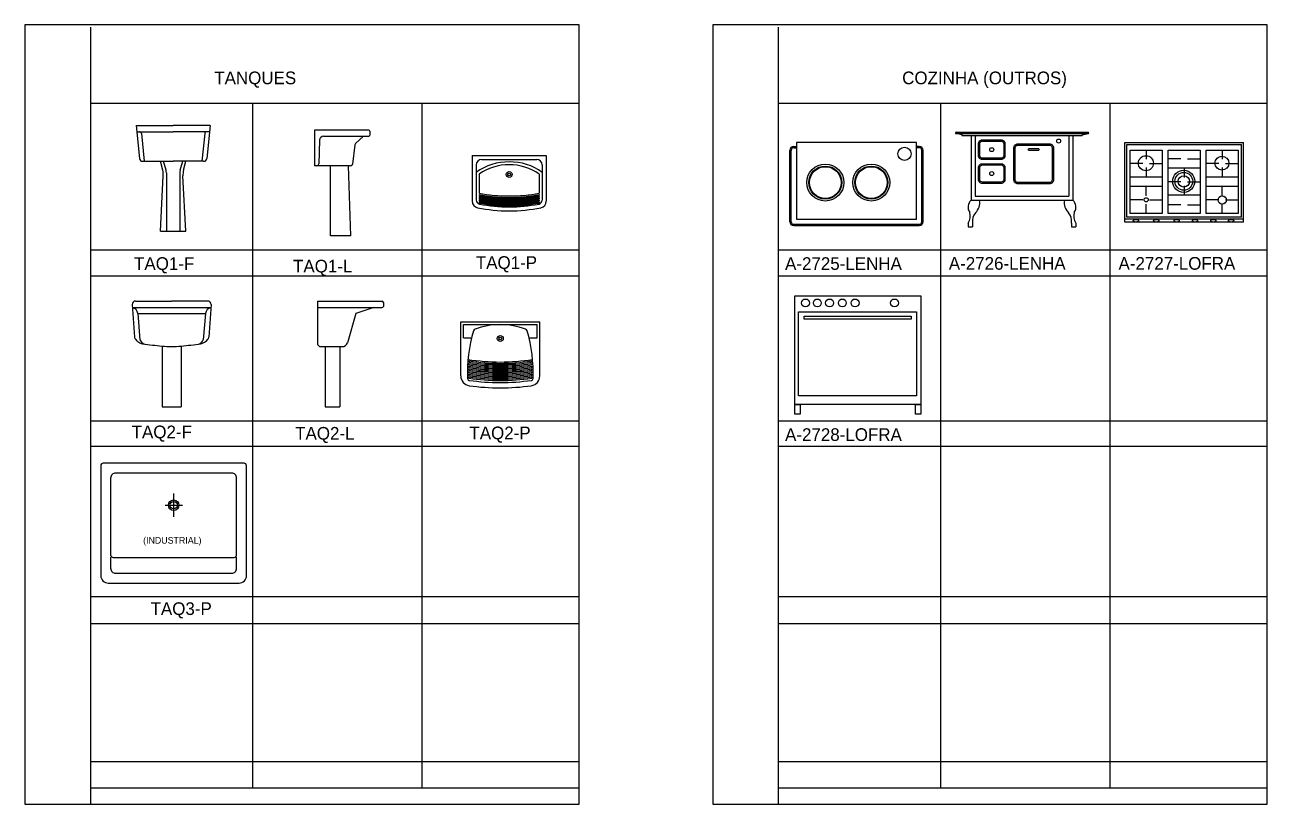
# Model space of a CAD drawing. Extents: x 15.4 to 35.8, y -13.1 to -0.1.
# Drawn here: x 26.32 to 35.73, y -5.95 to -0.05 of the extents above; entities that cross this region are included whole.
import ezdxf

# ---------------------------------------------------------------- set-up
doc = ezdxf.new("R2010")
doc.units = 0
doc.header["$MEASUREMENT"] = 0
doc.layers.get('0').update_dxf_attribs({"linetype": 'CONTINUOUS'})
for name, color, linetype in [('1', 1, 'CONTINUOUS'), ('2', 2, 'CONTINUOUS'), ('A-PECAS', 2, 'CONTINUOUS'), ('A-PEÇAS', 2, 'CONTINUOUS'), ('ALVENARIA1', 1, 'CONTINUOUS'), ('ESC-50', 1, 'CONTINUOUS'), ('FOLHA', 3, 'CONTINUOUS')]:
    doc.layers.add(name, color=color, linetype=linetype)

# ---------------------------------------------------------------- blocks, each defined once
blk = doc.blocks.new('TAQ1-F')
at = {"layer": 'A-PECAS'}
for p, q in [((-0.28, 0.8), (-0.255, 0.5525)), ((-0.28, 0.8), (0, 0.8)), ((0.28, 0.8), (0, 0.8)), ((0.28, 0.8), (0.255, 0.5525)), ((-0.2302, 0.53), (0, 0.53)), ((-0.0786, 0.4626), (-0.095, 0.53)), ((0.2302, 0.53), (0, 0.53)), ((0.0786, 0.4626), (0.095, 0.53)), ((-0.095, 0), (-0.0745, 0.4199)), ((0.095, 0), (0.0745, 0.4199)), ((-0.095, 0), (0.095, 0))]:
    blk.add_line(p, q, dxfattribs=at)
at = {"layer": 'A-PECAS', "color": 1}
for p, q in [((-0.2753, 0.7534), (-0.2547, 0.7534)), ((-0.2547, 0.7534), (0, 0.7534)), ((0.2547, 0.7534), (0, 0.7534)), ((0.2753, 0.7534), (0.2547, 0.7534)), ((-0.2398, 0.7399), (-0.2186, 0.53)), ((0.2398, 0.7399), (0.2186, 0.53)), ((-0.054, 0.4626), (-0.0739, 0.53)), ((0.054, 0.4626), (0.0739, 0.53)), ((-0.0504, 0.4416), (-0.0504, 0)), ((0.0504, 0.4416), (0.0504, 0))]:
    blk.add_line(p, q, dxfattribs=at)
for centre, radius, start, end in [((-0.2547, 0.7384), 0.015, 5.76109, 90), ((0.2547, 0.7384), 0.015, 90, 174.23891), ((-0.1997, 0.4272), 0.15, 5.49739, 13.67044), ((0.1997, 0.4272), 0.15, 166.32956, 174.50261)]:
    blk.add_arc(centre, radius, start, end, dxfattribs=at)
at = {"layer": 'A-PECAS'}
for centre, radius, start, end in [((-0.2302, 0.555), 0.025, 185.76109, 270), ((0.2302, 0.555), 0.025, 270, 354.23891), ((-0.2244, 0.4272), 0.15, 357.21077, 13.67044), ((0.2244, 0.4272), 0.15, 166.32956, 182.78923)]:
    blk.add_arc(centre, radius, start, end, dxfattribs=at)
blk = doc.blocks.new('TAQ1-P')
at = {"layer": 'A-PECAS'}
for p, q in [((-0.28, 0), (0.28, 0)), ((-0.28, 0), (-0.28, -0.346)), ((0.28, 0), (0.28, -0.346))]:
    blk.add_line(p, q, dxfattribs=at)
at = {"layer": 'A-PECAS', "color": 1}
for p, q in [((-0.25, -0.07), (-0.25, -0.3379)), ((-0.21, -0.03), (0.21, -0.03)), ((0.25, -0.07), (0.25, -0.3379)), ((-0.2282, -0.1411), (-0.2282, -0.2851)), ((0.2282, -0.1411), (0.2282, -0.2851)), ((-0.2282, -0.2956), (-0.2282, -0.3028)), ((-0.2282, -0.3099), (-0.2282, -0.317)), ((-0.2282, -0.3241), (-0.2282, -0.3313)), ((-0.2282, -0.3384), (-0.2282, -0.3455)), ((-0.2282, -0.3526), (-0.2282, -0.3598)), ((0.2282, -0.2956), (0.2282, -0.3028)), ((0.2282, -0.3099), (0.2282, -0.317)), ((0.2282, -0.3241), (0.2282, -0.3313)), ((0.2282, -0.3384), (0.2282, -0.3455)), ((0.2282, -0.3526), (0.2282, -0.3598))]:
    blk.add_line(p, q, dxfattribs=at)
for radius in [0.0225, 0.011]:
    blk.add_circle((0, -0.1435), radius, dxfattribs=at)
for centre, radius, start, end in [((-0.21, -0.07), 0.04, 90, 180), ((-0.0124, -0.4456), 0.3968, 88.21634, 126.78896), ((-0.0048, -0.4581), 0.3878, 89.29631, 125.17971), ((0.0124, -0.4456), 0.3968, 53.21104, 91.78366), ((0.0048, -0.4581), 0.3878, 54.82029, 90.70369), ((0.21, -0.07), 0.04, 0, 90), ((-0.22, -0.3379), 0.03, 180, 258.70177), ((-0.0082, 0.8256), 1.1322, 258.79776, 270.41551), ((-0.0082, 0.8222), 1.1392, 258.86747, 270.41551), ((-0.0082, 0.8222), 1.1462, 258.93632, 270.41551), ((-0.0082, 0.8222), 1.1532, 259.00431, 270.41551), ((-0.0082, 0.8222), 1.1602, 259.07147, 270.41551), ((-0.0082, 0.8222), 1.1672, 259.13781, 270.41551), ((-0.0082, 0.8222), 1.1742, 259.20334, 270.41551), ((-0.0082, 0.8222), 1.1812, 259.26809, 270.41551), ((-0.0082, 0.8222), 1.1882, 259.33205, 270.41551), ((-0.0082, 0.8222), 1.1952, 259.39526, 270.41551), ((-0.0082, 0.8222), 1.2022, 259.45771, 270.41551), ((0, 0.7633), 1.1529, 258.70177, 270), ((0.0082, 0.8222), 1.1952, 269.58449, 280.60474), ((0.0082, 0.8222), 1.2022, 269.58449, 280.54229), ((0.0082, 0.8222), 1.1812, 269.58449, 280.73191), ((0.0082, 0.8222), 1.1882, 269.58449, 280.66795), ((0.0082, 0.8222), 1.1672, 269.58449, 280.86219), ((0.0082, 0.8222), 1.1742, 269.58449, 280.79666), ((0.0082, 0.8222), 1.1532, 269.58449, 280.99569), ((0.0082, 0.8222), 1.1602, 269.58449, 280.92853), ((0.0082, 0.8222), 1.1392, 269.58449, 281.13253), ((0.0082, 0.8222), 1.1462, 269.58449, 281.06368), ((0.0082, 0.8256), 1.1322, 269.58449, 281.20224), ((0, 0.7633), 1.1529, 270, 281.29823), ((0.22, -0.3379), 0.03, 281.29823, 0)]:
    blk.add_arc(centre, radius, start, end, dxfattribs=at)
at = {"layer": 'A-PECAS'}
for centre, radius, start, end in [((-0.23, -0.346), 0.05, 180, 258.28678), ((0.23, -0.346), 0.05, 281.71322, 0), ((0, 0.7633), 1.1829, 258.28678, 270), ((0, 0.7633), 1.1829, 270, 281.71322)]:
    blk.add_arc(centre, radius, start, end, dxfattribs=at)
blk = doc.blocks.new('TAQ1-L')
at = {"layer": 'A-PECAS'}
for p, q in [((0, 0.8), (0, 0.53)), ((0.4125, 0.8), (0, 0.8)), ((0.3728, 0.7534), (0.3116, 0.6975)), ((0.3728, 0.7534), (0.4125, 0.7534)), ((0.42, 0.7925), (0.42, 0.7609)), ((0.3068, 0.6882), (0.2893, 0.5432)), ((0.0182, 0.53), (0, 0.53)), ((0.1211, 0.53), (0.0182, 0.53)), ((0.1211, 0), (0.1211, 0.53)), ((0.2744, 0.53), (0.2592, 0.53)), ((0.2757, 0), (0.2592, 0.53)), ((0.2757, 0), (0.1211, 0))]:
    blk.add_line(p, q, dxfattribs=at)
at = {"layer": 'A-PECAS', "color": 1}
for p, q in [((0.0692, 0.7534), (0.3728, 0.7534)), ((0.0393, 0.7244), (0.0332, 0.5445)), ((0.2592, 0.53), (0.1211, 0.53))]:
    blk.add_line(p, q, dxfattribs=at)
for centre, radius, start, end in [((0.0692, 0.7234), 0.03, 90, 178.07349), ((0.0182, 0.545), 0.015, 270, 358.07349)]:
    blk.add_arc(centre, radius, start, end, dxfattribs=at)
at = {"layer": 'A-PECAS'}
for centre, radius, start, end in [((0.4125, 0.7925), 0.0075, 0, 90), ((0.4125, 0.7609), 0.0075, 270, 0), ((0.3217, 0.6864), 0.015, 132.41247, 173.1149), ((0.2744, 0.545), 0.015, 270, 353.1149)]:
    blk.add_arc(centre, radius, start, end, dxfattribs=at)
blk = doc.blocks.new('TAQ2-F')
at = {"layer": 'A-PECAS'}
for p, q in [((-0.2995, 0.7745), (-0.2826, 0.5273)), ((-0.2745, 0.8), (0, 0.8)), ((0.2745, 0.8), (0, 0.8)), ((0.2995, 0.7745), (0.2826, 0.5273)), ((-0.0725, 0.4596), (-0.0725, 0)), ((0.0725, 0.4596), (0.0725, 0)), ((-0.0725, 0), (0.0725, 0))]:
    blk.add_line(p, q, dxfattribs=at)
at = {"layer": 'A-PECAS', "color": 1}
for p, q in [((-0.2978, 0.75), (0.2978, 0.75)), ((-0.2556, 0.7062), (-0.2399, 0.5071)), ((-0.2556, 0.7062), (0.2556, 0.7062)), ((0.2556, 0.7062), (0.2399, 0.5071))]:
    blk.add_line(p, q, dxfattribs=at)
at = {"layer": 'A-PECAS'}
for centre, radius, start, end in [((-0.2745, 0.775), 0.025, 90, 181.10653), ((0.2745, 0.775), 0.025, 358.89347, 90), ((-0.2058, 0.5587), 0.083, 202.2273, 260.48368), ((0.0899, 2.4667), 2.0137, 261.16005, 265.37271), ((-0.0899, 2.4667), 2.0137, 274.62729, 278.83995), ((0.2058, 0.5587), 0.083, 279.51632, 337.7727)]:
    blk.add_arc(centre, radius, start, end, dxfattribs=at)
at = {"layer": 'A-PECAS', "color": 1}
for centre, radius, start, end in [((-0.3068, 0.6991), 0.0517, 7.92233, 79.97179), ((0.3068, 0.6991), 0.0517, 100.02821, 172.07767), ((-0.1948, 0.5211), 0.0473, 197.20112, 260.2087), ((0.1948, 0.5211), 0.0473, 279.7913, 342.79888), ((0.0899, 2.4667), 2.0137, 265.37271, 267.43977), ((-0.0899, 2.4667), 2.0137, 272.56023, 274.62729)]:
    blk.add_arc(centre, radius, start, end, dxfattribs=at)
blk = doc.blocks.new('TAQ2-L')
at = {"layer": 'A-PECAS'}
for p, q in [((0, 0.8), (0, 0.48)), ((0, 0.8), (0.49, 0.8)), ((0.5, 0.79), (0.5, 0.76)), ((0.292, 0.7062), (0.2272, 0.4838)), ((0.4285, 0.75), (0.292, 0.7062)), ((0.4285, 0.75), (0.49, 0.75)), ((0.025, 0.455), (0.0592, 0.455)), ((0.0592, 0.455), (0.0592, 0)), ((0.1692, 0.455), (0.1888, 0.455)), ((0.1692, 0.455), (0.1692, 0)), ((0.0592, 0), (0.1692, 0))]:
    blk.add_line(p, q, dxfattribs=at)
at = {"layer": 'A-PECAS', "color": 1}
for p, q in [((0, 0.75), (0.4285, 0.75)), ((0.0592, 0.455), (0.1692, 0.455))]:
    blk.add_line(p, q, dxfattribs=at)
at = {"layer": 'A-PECAS'}
for centre, radius, start, end in [((0.49, 0.79), 0.01, 0, 90), ((0.49, 0.76), 0.01, 270, 0), ((0.025, 0.48), 0.025, 180, 270), ((0.1888, 0.495), 0.04, 270, 343.76796)]:
    blk.add_arc(centre, radius, start, end, dxfattribs=at)
blk = doc.blocks.new('TAQ2-P')
at = {"layer": 'A-PECAS'}
for p, q in [((-0.2995, -0.4081), (-0.2995, 0)), ((-0.2995, 0), (0.2995, 0)), ((0.2995, -0.4081), (0.2995, 0))]:
    blk.add_line(p, q, dxfattribs=at)
at = {"layer": 'A-PECAS', "color": 1}
for p, q in [((-0.2795, -0.12), (-0.2795, -0.02)), ((-0.2795, -0.02), (0.2795, -0.02)), ((0.2795, -0.12), (0.2795, -0.02)), ((-0.2795, -0.12), (-0.2174, -0.12)), ((0.2174, -0.12), (0.2795, -0.12))]:
    blk.add_line(p, q, dxfattribs=at)
for radius in [0.0225, 0.00966]:
    blk.add_circle((0, -0.1252), radius, dxfattribs=at)
for centre, radius, start, end in [((0.8453, -0.3818), 1.0945, 163.27799, 182.40527), ((-0.1837, -0.0726), 0.02, 110.23844, 163.27799), ((0, -0.5709), 0.5511, 90, 110.23844), ((0, -0.5709), 0.5511, 69.76156, 90), ((0.1837, -0.0726), 0.02, 16.72201, 69.76156), ((-0.8453, -0.3818), 1.0945, 357.59473, 16.72201), ((0, 1.2149), 1.518, 260.72256, 279.27744), ((0.8453, -0.3818), 1.0845, 179.65272, 180.18684), ((0, 1.2149), 1.608, 261.44694, 270), ((0.8453, -0.3818), 1.0845, 178.5864, 179.11926), ((0, 1.2149), 1.598, 261.39693, 270), ((0, 1.2149), 1.588, 261.34971, 270), ((0.8453, -0.3818), 1.0845, 177.52238, 178.05412), ((0, 1.2149), 1.578, 261.30532, 270), ((0, 1.2149), 1.568, 261.26379, 270), ((0.8453, -0.3818), 1.0845, 176.46036, 176.99114), ((0, 1.2149), 1.558, 261.22518, 270), ((0, 1.2149), 1.548, 261.18954, 270), ((0.8453, -0.3818), 1.0845, 175.40003, 175.93), ((0, 1.2149), 1.538, 261.15691, 270), ((0, 1.2149), 1.528, 261.12734, 270), ((0, 1.2149), 1.518, 270, 279.27744), ((0, 1.2149), 1.528, 270, 278.87266), ((0, 1.2149), 1.538, 270, 278.84309), ((0, 1.2149), 1.548, 270, 278.81046), ((0, 1.2149), 1.558, 270, 278.77482), ((0, 1.2149), 1.568, 270, 278.73621), ((0, 1.2149), 1.578, 270, 278.69468), ((0, 1.2149), 1.588, 270, 278.65029), ((0, 1.2149), 1.598, 270, 278.60307), ((0, 1.2149), 1.608, 270, 278.55306), ((-0.8453, -0.3818), 1.0845, 4.07, 4.59997), ((-0.8453, -0.3818), 1.0845, 3.00886, 3.53964), ((-0.8453, -0.3818), 1.0845, 1.94588, 2.47762), ((-0.8453, -0.3818), 1.0845, 0.88074, 1.4136), ((-0.8453, -0.3818), 1.0845, 359.81316, 0.34728), ((-0.2332, -0.4271), 0.015, 182.40527, 261.87169), ((0, 1.2149), 1.618, 261.49969, 270), ((0.8453, -0.3818), 1.0845, 180.72164, 181.25716), ((0, 1.2149), 1.628, 261.55514, 270), ((0, 1.2149), 1.638, 261.61326, 270), ((0.8453, -0.3818), 1.0845, 181.79343, 182.3305), ((0, 1.2149), 1.648, 261.67401, 270), ((0, 1.2149), 1.658, 261.73735, 270), ((0, 1.2058), 1.6644, 261.87169, 270), ((0, 1.2149), 1.618, 270, 278.50031), ((0, 1.2149), 1.628, 270, 278.44486), ((0, 1.2149), 1.638, 270, 278.38674), ((0, 1.2149), 1.648, 270, 278.32599), ((0, 1.2149), 1.658, 270, 278.26265), ((0, 1.2058), 1.6644, 270, 278.12831), ((0.2332, -0.4271), 0.015, 278.12831, 357.59473), ((-0.8453, -0.3818), 1.0845, 357.6695, 358.20657), ((-0.8453, -0.3818), 1.0845, 358.74284, 359.27836)]:
    blk.add_arc(centre, radius, start, end, dxfattribs=at)
at = {"layer": 'A-PECAS'}
for centre, radius, start, end in [((-0.2245, -0.4081), 0.075, 180, 262.08052), ((0.2245, -0.4081), 0.075, 277.91948, 0), ((0, 1.2058), 1.7044, 262.08052, 270), ((0, 1.2058), 1.7044, 270, 277.91948)]:
    blk.add_arc(centre, radius, start, end, dxfattribs=at)
blk = doc.blocks.new('TAQ3-P')
at = {"layer": '1'}
for p, q in [((0.5334, -0.2288), (0.5334, -0.4061)), ((0.4699, -0.3181), (0.5998, -0.3181))]:
    blk.add_line(p, q, dxfattribs=at)
at = {"layer": '2'}
blk.add_lwpolyline([(0.0374, -0.9077), (1.0293, -0.9077, 0.414214), (1.0854, -0.8515), (1.0854, -0.0187, 0.414214), (1.0667, 0), (0, 0, 0.414214), (-0.0187, -0.0187), (-0.0187, -0.8515, 0.414214)], format="xyb", close=True, dxfattribs=at)
for points in [[(1.0106, -0.6602), (1.0106, -0.1123, 0.414214), (0.9732, -0.0749), (0.0936, -0.0749, 0.414214), (0.0561, -0.1123), (0.0561, -0.6602)], [(0.0561, -0.6602), (0.0561, -0.6941, 0.414214), (0.0749, -0.7128), (0.0983, -0.7128), (0.9657, -0.7128), (0.9919, -0.7128, 0.414214), (1.0106, -0.6941), (1.0106, -0.6602)], [(0.0561, -0.7104), (0.0561, -0.7954, 0.414214), (0.0936, -0.8328)], [(0.0936, -0.8328), (0.9732, -0.8328, 0.414214), (1.0106, -0.7954), (1.0106, -0.7104, 0.414214)]]:
    blk.add_lwpolyline(points, format="xyb", dxfattribs=at)
for radius in [0.0399, 0.0279]:
    blk.add_circle((0.5334, -0.3181), radius, dxfattribs=at)
blk = doc.blocks.new('A-2725-LENHA-PLANTA')
at = {"layer": 'A-PECAS', "ltscale": 0.5}
for p, q in [((-0.05, -0.6), (-0.05, -0.06)), ((-0.04, -0.6), (-0.04, -0.06)), ((-0.02, -0.03), (0, -0.03)), ((-0.02, -0.04), (0, -0.04)), ((0.93, -0.03), (0.91, -0.03)), ((0.93, -0.04), (0.91, -0.04)), ((0.95, -0.6), (0.95, -0.06)), ((0.96, -0.6), (0.96, -0.06)), ((-0.02, -0.62), (0.93, -0.62)), ((-0.02, -0.63), (0.93, -0.63))]:
    blk.add_line(p, q, dxfattribs=at)
blk.add_lwpolyline([(0, -0.58), (0.91, -0.58), (0.91, 0), (0, 0)], close=True, dxfattribs=at)
at = {"layer": 'A-PECAS', "color": 1, "ltscale": 0.5}
for centre, radius in [((0.8189, -0.0864), 0.05), ((0.2188, -0.3036), 0.125), ((0.2188, -0.3036), 0.12), ((0.5671, -0.3036), 0.125), ((0.5671, -0.3036), 0.12)]:
    blk.add_circle(centre, radius, dxfattribs=at)
at = {"layer": 'A-PECAS', "ltscale": 0.5}
for centre in [(0.2188, -0.3036), (0.5671, -0.3036)]:
    blk.add_circle(centre, 0.14, dxfattribs=at)
for centre, radius, start, end in [((-0.02, -0.06), 0.03, 90, 180), ((-0.02, -0.06), 0.02, 90, 180), ((0.93, -0.06), 0.03, 0, 90), ((0.93, -0.06), 0.02, 0, 90), ((-0.02, -0.6), 0.03, 180, 270), ((-0.02, -0.6), 0.02, 180, 270), ((0.93, -0.6), 0.03, 270, 0), ((0.93, -0.6), 0.02, 270, 0)]:
    blk.add_arc(centre, radius, start, end, dxfattribs=at)
blk = doc.blocks.new('A-2726-LENHA-VISTA')
at = {"layer": 'A-PECAS', "ltscale": 0.5}
for p, q in [((-0.0918, 0.7146), (0.9082, 0.7146)), ((-0.0918, 0.7046), (0.9082, 0.7046)), ((-0.0468, 0.7046), (-0.0468, 0.69)), ((-0.0468, 0.69), (0.8632, 0.69)), ((0.0232, 0.69), (0.0232, 0.2)), ((0.0532, 0.69), (0.0532, 0.23)), ((0.7632, 0.69), (0.7632, 0.23)), ((0.7932, 0.69), (0.7932, 0.2)), ((0.8632, 0.7046), (0.8632, 0.69)), ((0.0232, 0.2), (0.7932, 0.2)), ((0.0532, 0.23), (0.7632, 0.23)), ((0, 0.0278), (0, 0)), ((0, 0), (0.0324, 0)), ((0.0324, 0.0278), (0.0324, 0)), ((0.784, 0.0278), (0.784, 0)), ((0.784, 0), (0.8163, 0)), ((0.8163, 0.0278), (0.8163, 0))]:
    blk.add_line(p, q, dxfattribs=at)
at = {"layer": 'A-PECAS', "color": 1}
for p, q in [((-0.0468, 0.695), (-0.0918, 0.7046)), ((0.8632, 0.695), (0.9082, 0.7046))]:
    blk.add_line(p, q, dxfattribs=at)
for points in [[(0.1082, 0.6584), (0.2493, 0.6584, -0.414214), (0.2793, 0.6284), (0.2793, 0.5384, -0.414214), (0.2493, 0.5084), (0.1082, 0.5084, -0.414214), (0.0782, 0.5384), (0.0782, 0.6284, -0.414214)], [(0.3771, 0.6278), (0.6165, 0.6278, -0.414214), (0.6465, 0.5978), (0.6465, 0.3539, -0.414214), (0.6165, 0.3239), (0.3771, 0.3239, -0.414214), (0.3471, 0.3539), (0.3471, 0.5978, -0.414214)], [(0.1082, 0.4772), (0.2493, 0.4772, -0.414214), (0.2793, 0.4472), (0.2793, 0.3572, -0.414214), (0.2493, 0.3272), (0.1082, 0.3272, -0.414214), (0.0782, 0.3572), (0.0782, 0.4472, -0.414214)]]:
    blk.add_lwpolyline(points, format="xyb", close=True, dxfattribs=at)
at = {"layer": 'A-PECAS'}
for points in [[(0.1082, 0.6484), (0.2493, 0.6484, -0.414214), (0.2693, 0.6284), (0.2693, 0.5384, -0.414214), (0.2493, 0.5184), (0.1082, 0.5184, -0.414214), (0.0882, 0.5384), (0.0882, 0.6284, -0.414214)], [(0.3771, 0.6178), (0.6165, 0.6178, -0.414214), (0.6365, 0.5978), (0.6365, 0.3539, -0.414214), (0.6165, 0.3339), (0.3771, 0.3339, -0.414214), (0.3571, 0.3539), (0.3571, 0.5978, -0.414214)], [(0.4607, 0.5775, -0.666667), (0.4607, 0.5925), (0.5329, 0.5925, -0.666667), (0.5329, 0.5775)], [(0.1082, 0.4672), (0.2493, 0.4672, -0.414214), (0.2693, 0.4472), (0.2693, 0.3572, -0.414214), (0.2493, 0.3372), (0.1082, 0.3372, -0.414214), (0.0882, 0.3572), (0.0882, 0.4472, -0.414214)]]:
    blk.add_lwpolyline(points, format="xyb", close=True, dxfattribs=at)
for centre in [(0.6858, 0.6487), (0.1787, 0.5834), (0.1787, 0.4022)]:
    blk.add_circle(centre, 0.015, dxfattribs=at)
at = {"layer": 'A-PECAS', "ltscale": 0.5}
for centre, radius, start, end in [((-0.0918, 0.7096), 0.005, 90, 270), ((0.9082, 0.7096), 0.005, 270, 90), ((0.0654, 0.1491), 0.0662, 129.69208, 216.68138), ((-0.021, 0.1836), 0.1096, 314.60638, 8.58933), ((0.8373, 0.1836), 0.1096, 171.41067, 225.39362), ((0.7509, 0.1491), 0.0662, 323.31862, 50.30792), ((-0.0787, 0.0815), 0.0953, 325.70252, 17.11376), ((0.1342, 0.0393), 0.1025, 139.71702, 186.45027), ((0.6821, 0.0393), 0.1025, 353.54973, 40.28298), ((0.895, 0.0815), 0.0953, 162.88624, 214.29748)]:
    blk.add_arc(centre, radius, start, end, dxfattribs=at)
blk = doc.blocks.new('A-2727-LOFRA-PLANTA')
at = {"layer": '1'}
for p, q in [((-0.2888, 0.5376), (-0.2888, 0.4674)), ((-0.0252, 0.4733), (-0.1208, 0.4733)), ((0.0256, 0.4733), (0.1213, 0.4733)), ((0.2873, 0.5376), (0.2873, 0.4674)), ((-0.3142, 0.4352), (-0.4099, 0.4352)), ((-0.2888, 0.405), (-0.2888, 0.3329)), ((-0.2888, 0.405), (-0.2888, 0.405)), ((-0.2634, 0.4352), (-0.1677, 0.4352)), ((0.0002, 0.328), (0.0002, 0.4001)), ((0.2619, 0.4352), (0.1662, 0.4352)), ((0.2873, 0.405), (0.2873, 0.3329)), ((0.2873, 0.405), (0.2873, 0.405)), ((0.3127, 0.4352), (0.4084, 0.4352)), ((-0.0252, 0.2978), (-0.1208, 0.2978)), ((0.0002, 0.328), (0.0002, 0.328)), ((0.0256, 0.2978), (0.1213, 0.2978)), ((-0.2888, 0.1905), (-0.2888, 0.2627)), ((-0.2888, 0.1905), (-0.2888, 0.1905)), ((0.0002, 0.1954), (0.0002, 0.2656)), ((0.2873, 0.1905), (0.2873, 0.2627)), ((0.2873, 0.1905), (0.2873, 0.1905)), ((-0.3142, 0.1603), (-0.4099, 0.1603)), ((-0.2888, 0.0579), (-0.2888, 0.1281)), ((-0.2634, 0.1603), (-0.1677, 0.1603)), ((-0.0252, 0.1242), (-0.1208, 0.1242)), ((0.0256, 0.1242), (0.1213, 0.1242)), ((0.2619, 0.1603), (0.1662, 0.1603)), ((0.2873, 0.0579), (0.2873, 0.1281)), ((0.3127, 0.1603), (0.4084, 0.1603))]:
    blk.add_line(p, q, dxfattribs=at)
for centre, radius in [((-0.2888, 0.4362), 0.0312), ((0.0022, 0.2948), 0.0838), ((0.2873, 0.4343), 0.0156), ((0.0022, 0.2948), 0.0672), ((0.0022, 0.2948), 0.043), ((-0.2868, 0.1574), 0.0527), ((0.2892, 0.1574), 0.0569)]:
    blk.add_circle(centre, radius, dxfattribs=at)
at = {"layer": 'A-PEÇAS', "ltscale": 0.5}
for p, q in [((-0.45, 0.605), (0.45, 0.605)), ((-0.45, 0.605), (-0.45, 0)), ((0.45, 0.605), (0.45, 0)), ((-0.1208, 0.4001), (0.1213, 0.4001)), ((-0.4099, 0.3329), (-0.1677, 0.3329)), ((0.1662, 0.3329), (0.4084, 0.3329)), ((-0.4099, 0.2627), (-0.1677, 0.2627)), ((-0.1208, 0.1954), (0.1213, 0.1954)), ((0.1662, 0.2627), (0.4084, 0.2627)), ((0.45, 0), (-0.45, 0))]:
    blk.add_line(p, q, dxfattribs=at)
for points in [[(-0.4099, 0.5376), (-0.1677, 0.5376), (-0.1677, 0.0579), (-0.4099, 0.0579)], [(-0.1208, 0.5376), (0.1213, 0.5376), (0.1213, 0.0579), (-0.1208, 0.0579)], [(0.1662, 0.5376), (0.4084, 0.5376), (0.4084, 0.0579), (0.1662, 0.0579)]]:
    blk.add_lwpolyline(points, close=True, dxfattribs=at)
at = {"layer": 'ALVENARIA1'}
for p, q in [((-0.45, 0.58), (0.45, 0.58)), ((-0.435, 0.565), (0.435, 0.565)), ((-0.435, 0.565), (-0.435, 0.015)), ((0.435, 0.565), (0.435, 0.015)), ((0.435, 0.015), (-0.435, 0.015))]:
    blk.add_line(p, q, dxfattribs=at)
at = {"layer": 'ESC-50'}
for points in [[(-0.3561, 0.6034, -0.0525), (-0.348, 0.6025, -0.066358), (-0.3419, 0.6003, -0.104811), (-0.3373, 0.5965, -0.1712), (-0.336, 0.593, -0.1712), (-0.3373, 0.5895, -0.104811), (-0.3419, 0.5857, -0.066358), (-0.348, 0.5835, -0.0525), (-0.3561, 0.5827, -0.0525), (-0.3643, 0.5835, -0.066358), (-0.3704, 0.5857, -0.104811), (-0.375, 0.5895, -0.1712), (-0.3763, 0.593, -0.1712), (-0.375, 0.5965, -0.104811), (-0.3704, 0.6003, -0.066358), (-0.3643, 0.6025, -0.0525)], [(-0.2212, 0.6034, -0.0525), (-0.213, 0.6025, -0.066358), (-0.2069, 0.6003, -0.104811), (-0.2023, 0.5965, -0.1712), (-0.201, 0.593, -0.1712), (-0.2023, 0.5895, -0.104811), (-0.2069, 0.5857, -0.066358), (-0.213, 0.5835, -0.0525), (-0.2212, 0.5827, -0.0525), (-0.2293, 0.5835, -0.066358), (-0.2354, 0.5857, -0.104811), (-0.24, 0.5895, -0.1712), (-0.2413, 0.593, -0.1712), (-0.24, 0.5965, -0.104811), (-0.2354, 0.6003, -0.066358), (-0.2293, 0.6025, -0.0525)], [(-0.0823, 0.6034, -0.0525), (-0.0742, 0.6025, -0.066358), (-0.0681, 0.6003, -0.104811), (-0.0634, 0.5965, -0.1712), (-0.0622, 0.593, -0.1712), (-0.0634, 0.5895, -0.104811), (-0.0681, 0.5857, -0.066358), (-0.0742, 0.5835, -0.0525), (-0.0823, 0.5827, -0.0525), (-0.0904, 0.5835, -0.066358), (-0.0965, 0.5857, -0.104811), (-0.1012, 0.5895, -0.1712), (-0.1024, 0.593, -0.1712), (-0.1012, 0.5965, -0.104811), (-0.0965, 0.6003, -0.066358), (-0.0904, 0.6025, -0.0525)], [(0.0565, 0.6034, -0.0525), (0.0646, 0.6025, -0.066358), (0.0707, 0.6003, -0.104811), (0.0754, 0.5965, -0.1712), (0.0766, 0.593, -0.1712), (0.0754, 0.5895, -0.104811), (0.0707, 0.5857, -0.066358), (0.0646, 0.5835, -0.0525), (0.0565, 0.5827, -0.0525), (0.0484, 0.5835, -0.066358), (0.0423, 0.5857, -0.104811), (0.0376, 0.5895, -0.1712), (0.0364, 0.593, -0.1712), (0.0376, 0.5965, -0.104811), (0.0423, 0.6003, -0.066358), (0.0484, 0.6025, -0.0525)], [(0.2108, 0.6034, -0.0525), (0.2189, 0.6025, -0.066358), (0.225, 0.6003, -0.104811), (0.2297, 0.5965, -0.1712), (0.2309, 0.593, -0.1712), (0.2297, 0.5895, -0.104811), (0.225, 0.5857, -0.066358), (0.2189, 0.5835, -0.0525), (0.2108, 0.5827, -0.0525), (0.2027, 0.5835, -0.066358), (0.1966, 0.5857, -0.104811), (0.1919, 0.5895, -0.1712), (0.1907, 0.593, -0.1712), (0.1919, 0.5965, -0.104811), (0.1966, 0.6003, -0.066358), (0.2027, 0.6025, -0.0525)], [(0.3651, 0.6034, -0.0525), (0.3732, 0.6025, -0.066358), (0.3793, 0.6003, -0.104811), (0.3839, 0.5965, -0.1712), (0.3852, 0.593, -0.1712), (0.3839, 0.5895, -0.104811), (0.3793, 0.5857, -0.066358), (0.3732, 0.5835, -0.0525), (0.3651, 0.5827, -0.0525), (0.3569, 0.5835, -0.066358), (0.3508, 0.5857, -0.104811), (0.3462, 0.5895, -0.1712), (0.3449, 0.593, -0.1712), (0.3462, 0.5965, -0.104811), (0.3508, 0.6003, -0.066358), (0.3569, 0.6025, -0.0525)]]:
    blk.add_lwpolyline(points, format="xyb", close=True, dxfattribs=at)
blk = doc.blocks.new('A-2727-LOFRA-VISTA')
at = {"layer": 'A-PECAS'}
for points in [[(0, 0.8958), (0.9537, 0.8958), (0.9537, 0.073), (0, 0.073)], [(0.0266, 0.7763), (0.9205, 0.7763), (0.9205, 0.1394), (0.0266, 0.1394)], [(0, 0.073), (0, 0.073), (0, 0.073), (0, 0.073)], [(0, 0.073), (0.0399, 0.073), (0.0399, 0), (0, 0)], [(0.9139, 0.073), (0.9537, 0.073), (0.9537, 0), (0.9139, 0)]]:
    blk.add_lwpolyline(points, close=True, dxfattribs=at)
at = {"layer": 'A-PECAS', "color": 1}
blk.add_lwpolyline([(0.0698, 0.7431), (0.8806, 0.7431), (0.8806, 0.7199), (0.0698, 0.7199)], close=True, dxfattribs=at)
for centre in [(0.0798, 0.8427), (0.1695, 0.8427), (0.2625, 0.8427), (0.3589, 0.8427), (0.4553, 0.8427), (0.7543, 0.8427)]:
    blk.add_circle(centre, 0.0299, dxfattribs=at)

msp = doc.modelspace()

# ---------------------------------------------------------------- linework, layer by layer
for points in [[(26.3214, -5.9547), (30.5214, -5.9547), (30.5214, -0.0547), (26.3214, -0.0547)], [(31.5328, -5.9547), (35.7328, -5.9547), (35.7328, -0.0547), (31.5328, -0.0547)]]:
    msp.add_lwpolyline(points, close=True)
at = {"layer": 'FOLHA', "linetype": 'CONTINUOUS'}
for p, q in [((26.8176, -0.0731), (26.8176, -5.9547)), ((32.029, -0.0731), (32.029, -5.9547)), ((30.5214, -0.6513), (26.8176, -0.6513)), ((28.0455, -0.6513), (28.0455, -5.8303)), ((29.331, -5.8303), (29.331, -0.6513)), ((35.7328, -0.6513), (32.029, -0.6513)), ((33.257, -0.6513), (33.257, -5.8303)), ((34.5425, -5.8303), (34.5425, -0.6513)), ((26.8176, -1.7572), (30.5214, -1.7572)), ((32.029, -1.7572), (35.7328, -1.7572)), ((26.8176, -1.9536), (30.5214, -1.9536)), ((32.029, -1.9536), (35.7328, -1.9536)), ((26.8176, -3.052), (30.5214, -3.052)), ((32.029, -3.052), (35.7328, -3.052)), ((26.8176, -3.2434), (30.5214, -3.2434)), ((32.029, -3.2434), (35.7328, -3.2434)), ((26.8176, -4.3816), (30.5214, -4.3816)), ((32.029, -4.3816), (35.7328, -4.3816)), ((26.8176, -4.5879), (30.5214, -4.5879)), ((32.029, -4.5879), (35.7328, -4.5879)), ((26.8176, -5.6318), (30.5214, -5.6318)), ((32.029, -5.6318), (35.7328, -5.6318)), ((26.8176, -5.8303), (30.5214, -5.8303)), ((32.029, -5.8303), (35.7328, -5.8303))]:
    msp.add_line(p, q, dxfattribs=at)

# ---------------------------------------------------------------- block references
at = {"layer": 'FOLHA'}
for name, p in [('TAQ1-F', (27.4448, -1.6178)), ('TAQ1-L', (28.515, -1.6515)), ('A-2726-LENHA-VISTA', (33.4675, -1.5829)), ('A-2725-LENHA-PLANTA', (32.1668, -0.9448)), ('TAQ1-P', (29.9907, -1.0438)), ('TAQ2-F', (27.4335, -2.9458)), ('TAQ2-L', (28.5375, -2.9458)), ('A-2727-LOFRA-VISTA', (32.1556, -3.0029)), ('TAQ2-P', (29.9231, -2.3043)), ('TAQ3-P', (26.9153, -3.3735))]:
    msp.add_blockref(name, p, dxfattribs=at)
at = {"layer": 'FOLHA', "rotation": 180}
msp.add_blockref('A-2727-LOFRA-PLANTA', (35.1036, -0.9447), dxfattribs=at)

# ---------------------------------------------------------------- texts
at = {"layer": 'FOLHA', "linetype": 'CONTINUOUS'}
for s, height, p in [('TANQUES', 0.096, (27.7565, -0.5042)), ('COZINHA (OUTROS)', 0.096, (32.9679, -0.5042)), ('TAQ1-F', 0.096, (27.1488, -1.91)), ('TAQ1-L', 0.096, (28.3532, -1.9293)), ('TAQ1-P', 0.096, (29.7381, -1.9023)), ('A-2725-LENHA', 0.096, (32.0806, -1.91)), ('A-2726-LENHA', 0.096, (33.3213, -1.9086)), ('A-2727-LOFRA', 0.096, (34.6068, -1.9086)), ('TAQ2-F', 0.096, (27.1306, -3.1846)), ('TAQ2-L', 0.096, (28.3693, -3.1952)), ('TAQ2-P', 0.096, (29.6894, -3.1922)), ('A-2728-LOFRA', 0.096, (32.0806, -3.2048)), ('(INDUSTRIAL)', 0.05, (27.2176, -3.9825)), ('TAQ3-P', 0.096, (27.2739, -4.5227))]:
    msp.add_text(s, height=height, dxfattribs=at).set_placement(p)

doc.saveas('drawing.dxf')
